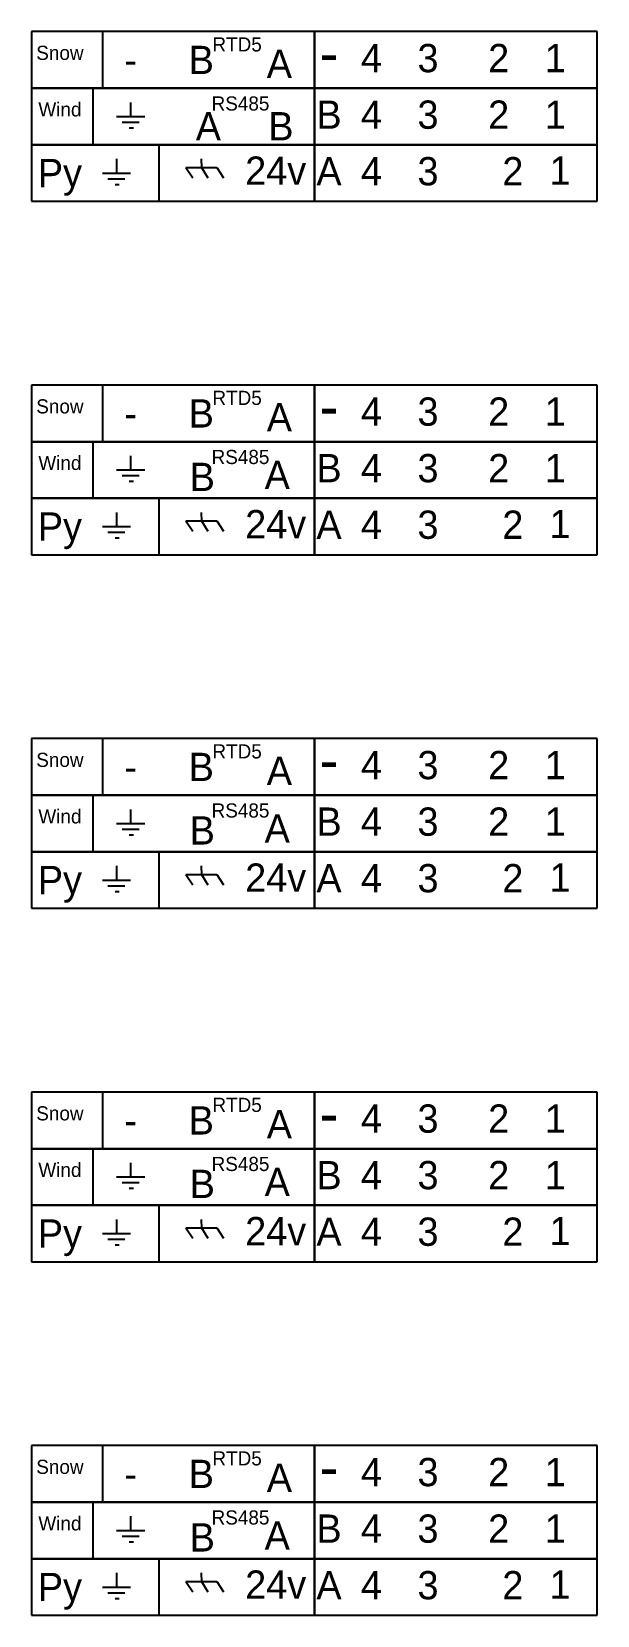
# Model space of a CAD drawing. Header units: millimetres. Extents: x 20 to 200, y 17 to 254.
# Drawn here: x 20.2 to 60.2, y 142.4 to 254.4 of the extents above; entities that cross this region are included whole.
import ezdxf

# ---------------------------------------------------------------- set-up
doc = ezdxf.new("R2010")
doc.units = ezdxf.units.MM
doc.layers.get('0').update_dxf_attribs({"color": 178, "lineweight": 25, "true_color": 0x000000})
doc.styles.add('textstyle115', font='')
doc.styles.add('textstyle116', font='')
doc.styles.add('textstyle117', font='')
doc.styles.add('textstyle118', font='')
doc.styles.add('textstyle121', font='')
doc.styles.add('textstyle145', font='')
doc.styles.add('textstyle146', font='')
doc.styles.add('textstyle147', font='')
doc.styles.add('textstyle148', font='')
doc.styles.add('textstyle151', font='')
doc.styles.add('textstyle175', font='')
doc.styles.add('textstyle176', font='')
doc.styles.add('textstyle177', font='')
doc.styles.add('textstyle178', font='')
doc.styles.add('textstyle181', font='')
doc.styles.add('textstyle205', font='')
doc.styles.add('textstyle206', font='')
doc.styles.add('textstyle207', font='')
doc.styles.add('textstyle208', font='')
doc.styles.add('textstyle211', font='')
doc.styles.add('textstyle235', font='')
doc.styles.add('textstyle236', font='')
doc.styles.add('textstyle237', font='')
doc.styles.add('textstyle238', font='')
doc.styles.add('textstyle241', font='')
doc.styles.add('textstyle25', font='')
doc.styles.add('textstyle26', font='')
doc.styles.add('textstyle265', font='')
doc.styles.add('textstyle266', font='')
doc.styles.add('textstyle267', font='')
doc.styles.add('textstyle268', font='')
doc.styles.add('textstyle27', font='')
doc.styles.add('textstyle271', font='')
doc.styles.add('textstyle28', font='')
doc.styles.add('textstyle295', font='')
doc.styles.add('textstyle296', font='')
doc.styles.add('textstyle297', font='')
doc.styles.add('textstyle298', font='')
doc.styles.add('textstyle30', font='')
doc.styles.add('textstyle301', font='')
doc.styles.add('textstyle325', font='')
doc.styles.add('textstyle326', font='')
doc.styles.add('textstyle327', font='')
doc.styles.add('textstyle328', font='')
doc.styles.add('textstyle331', font='')
doc.styles.add('textstyle355', font='')
doc.styles.add('textstyle356', font='')
doc.styles.add('textstyle357', font='')
doc.styles.add('textstyle358', font='')
doc.styles.add('textstyle361', font='')
doc.styles.add('textstyle379', font='')
doc.styles.add('textstyle380', font='')
doc.styles.add('textstyle381', font='')
doc.styles.add('textstyle382', font='')
doc.styles.add('textstyle385', font='')
doc.styles.add('textstyle405', font='')
doc.styles.add('textstyle406', font='')
doc.styles.add('textstyle407', font='')
doc.styles.add('textstyle408', font='')
doc.styles.add('textstyle411', font='')
doc.styles.add('textstyle435', font='')
doc.styles.add('textstyle436', font='')
doc.styles.add('textstyle437', font='')
doc.styles.add('textstyle438', font='')
doc.styles.add('textstyle441', font='')
doc.styles.add('textstyle465', font='')
doc.styles.add('textstyle466', font='')
doc.styles.add('textstyle467', font='')
doc.styles.add('textstyle468', font='')
doc.styles.add('textstyle471', font='')
doc.styles.add('textstyle495', font='')
doc.styles.add('textstyle496', font='')
doc.styles.add('textstyle497', font='')
doc.styles.add('textstyle498', font='')
doc.styles.add('textstyle501', font='')
doc.styles.add('textstyle525', font='')
doc.styles.add('textstyle526', font='')
doc.styles.add('textstyle527', font='')
doc.styles.add('textstyle528', font='')
doc.styles.add('textstyle531', font='')
doc.styles.add('textstyle55', font='')
doc.styles.add('textstyle555', font='')
doc.styles.add('textstyle556', font='')
doc.styles.add('textstyle557', font='')
doc.styles.add('textstyle558', font='')
doc.styles.add('textstyle56', font='')
doc.styles.add('textstyle561', font='')
doc.styles.add('textstyle57', font='')
doc.styles.add('textstyle58', font='')
doc.styles.add('textstyle585', font='')
doc.styles.add('textstyle586', font='')
doc.styles.add('textstyle587', font='')
doc.styles.add('textstyle588', font='')
doc.styles.add('textstyle591', font='')
doc.styles.add('textstyle60', font='')
doc.styles.add('textstyle615', font='')
doc.styles.add('textstyle616', font='')
doc.styles.add('textstyle617', font='')
doc.styles.add('textstyle618', font='')
doc.styles.add('textstyle621', font='')
doc.styles.add('textstyle645', font='')
doc.styles.add('textstyle646', font='')
doc.styles.add('textstyle647', font='')
doc.styles.add('textstyle648', font='')
doc.styles.add('textstyle651', font='')
doc.styles.add('textstyle675', font='')
doc.styles.add('textstyle676', font='')
doc.styles.add('textstyle677', font='')
doc.styles.add('textstyle678', font='')
doc.styles.add('textstyle681', font='')
doc.styles.add('textstyle705', font='')
doc.styles.add('textstyle706', font='')
doc.styles.add('textstyle707', font='')
doc.styles.add('textstyle708', font='')
doc.styles.add('textstyle711', font='')
doc.styles.add('textstyle735', font='')
doc.styles.add('textstyle736', font='')
doc.styles.add('textstyle737', font='')
doc.styles.add('textstyle738', font='')
doc.styles.add('textstyle741', font='')
doc.styles.add('textstyle765', font='')
doc.styles.add('textstyle766', font='')
doc.styles.add('textstyle767', font='')
doc.styles.add('textstyle768', font='')
doc.styles.add('textstyle771', font='')
doc.styles.add('textstyle85', font='')
doc.styles.add('textstyle86', font='')
doc.styles.add('textstyle87', font='')
doc.styles.add('textstyle88', font='')
doc.styles.add('textstyle91', font='')
doc.styles.get('textstyle115').set_extended_font_data('Myriad Pro')
doc.styles.get('textstyle116').set_extended_font_data('Myriad Pro')
doc.styles.get('textstyle117').set_extended_font_data('Myriad Pro')
doc.styles.get('textstyle118').set_extended_font_data('Myriad Pro')
doc.styles.get('textstyle121').set_extended_font_data('Myriad Pro')
doc.styles.get('textstyle145').set_extended_font_data('Myriad Pro')
doc.styles.get('textstyle146').set_extended_font_data('Myriad Pro')
doc.styles.get('textstyle147').set_extended_font_data('Myriad Pro')
doc.styles.get('textstyle148').set_extended_font_data('Myriad Pro')
doc.styles.get('textstyle151').set_extended_font_data('Myriad Pro')
doc.styles.get('textstyle175').set_extended_font_data('Myriad Pro')
doc.styles.get('textstyle176').set_extended_font_data('Myriad Pro')
doc.styles.get('textstyle177').set_extended_font_data('Myriad Pro')
doc.styles.get('textstyle178').set_extended_font_data('Myriad Pro')
doc.styles.get('textstyle181').set_extended_font_data('Myriad Pro')
doc.styles.get('textstyle205').set_extended_font_data('Myriad Pro')
doc.styles.get('textstyle206').set_extended_font_data('Myriad Pro')
doc.styles.get('textstyle207').set_extended_font_data('Myriad Pro')
doc.styles.get('textstyle208').set_extended_font_data('Myriad Pro')
doc.styles.get('textstyle211').set_extended_font_data('Myriad Pro')
doc.styles.get('textstyle235').set_extended_font_data('Myriad Pro')
doc.styles.get('textstyle236').set_extended_font_data('Myriad Pro')
doc.styles.get('textstyle237').set_extended_font_data('Myriad Pro')
doc.styles.get('textstyle238').set_extended_font_data('Myriad Pro')
doc.styles.get('textstyle241').set_extended_font_data('Myriad Pro')
doc.styles.get('textstyle25').set_extended_font_data('Myriad Pro')
doc.styles.get('textstyle26').set_extended_font_data('Myriad Pro')
doc.styles.get('textstyle265').set_extended_font_data('Myriad Pro')
doc.styles.get('textstyle266').set_extended_font_data('Myriad Pro')
doc.styles.get('textstyle267').set_extended_font_data('Myriad Pro')
doc.styles.get('textstyle268').set_extended_font_data('Myriad Pro')
doc.styles.get('textstyle27').set_extended_font_data('Myriad Pro')
doc.styles.get('textstyle271').set_extended_font_data('Myriad Pro')
doc.styles.get('textstyle28').set_extended_font_data('Myriad Pro')
doc.styles.get('textstyle295').set_extended_font_data('Myriad Pro')
doc.styles.get('textstyle296').set_extended_font_data('Myriad Pro')
doc.styles.get('textstyle297').set_extended_font_data('Myriad Pro')
doc.styles.get('textstyle298').set_extended_font_data('Myriad Pro')
doc.styles.get('textstyle30').set_extended_font_data('Myriad Pro')
doc.styles.get('textstyle301').set_extended_font_data('Myriad Pro')
doc.styles.get('textstyle325').set_extended_font_data('Myriad Pro')
doc.styles.get('textstyle326').set_extended_font_data('Myriad Pro')
doc.styles.get('textstyle327').set_extended_font_data('Myriad Pro')
doc.styles.get('textstyle328').set_extended_font_data('Myriad Pro')
doc.styles.get('textstyle331').set_extended_font_data('Myriad Pro')
doc.styles.get('textstyle355').set_extended_font_data('Myriad Pro')
doc.styles.get('textstyle356').set_extended_font_data('Myriad Pro')
doc.styles.get('textstyle357').set_extended_font_data('Myriad Pro')
doc.styles.get('textstyle358').set_extended_font_data('Myriad Pro')
doc.styles.get('textstyle361').set_extended_font_data('Myriad Pro')
doc.styles.get('textstyle379').set_extended_font_data('Myriad Pro')
doc.styles.get('textstyle380').set_extended_font_data('Myriad Pro')
doc.styles.get('textstyle381').set_extended_font_data('Myriad Pro')
doc.styles.get('textstyle382').set_extended_font_data('Myriad Pro')
doc.styles.get('textstyle385').set_extended_font_data('Myriad Pro')
doc.styles.get('textstyle405').set_extended_font_data('Myriad Pro')
doc.styles.get('textstyle406').set_extended_font_data('Myriad Pro')
doc.styles.get('textstyle407').set_extended_font_data('Myriad Pro')
doc.styles.get('textstyle408').set_extended_font_data('Myriad Pro')
doc.styles.get('textstyle411').set_extended_font_data('Myriad Pro')
doc.styles.get('textstyle435').set_extended_font_data('Myriad Pro')
doc.styles.get('textstyle436').set_extended_font_data('Myriad Pro')
doc.styles.get('textstyle437').set_extended_font_data('Myriad Pro')
doc.styles.get('textstyle438').set_extended_font_data('Myriad Pro')
doc.styles.get('textstyle441').set_extended_font_data('Myriad Pro')
doc.styles.get('textstyle465').set_extended_font_data('Myriad Pro')
doc.styles.get('textstyle466').set_extended_font_data('Myriad Pro')
doc.styles.get('textstyle467').set_extended_font_data('Myriad Pro')
doc.styles.get('textstyle468').set_extended_font_data('Myriad Pro')
doc.styles.get('textstyle471').set_extended_font_data('Myriad Pro')
doc.styles.get('textstyle495').set_extended_font_data('Myriad Pro')
doc.styles.get('textstyle496').set_extended_font_data('Myriad Pro')
doc.styles.get('textstyle497').set_extended_font_data('Myriad Pro')
doc.styles.get('textstyle498').set_extended_font_data('Myriad Pro')
doc.styles.get('textstyle501').set_extended_font_data('Myriad Pro')
doc.styles.get('textstyle525').set_extended_font_data('Myriad Pro')
doc.styles.get('textstyle526').set_extended_font_data('Myriad Pro')
doc.styles.get('textstyle527').set_extended_font_data('Myriad Pro')
doc.styles.get('textstyle528').set_extended_font_data('Myriad Pro')
doc.styles.get('textstyle531').set_extended_font_data('Myriad Pro')
doc.styles.get('textstyle55').set_extended_font_data('Myriad Pro')
doc.styles.get('textstyle555').set_extended_font_data('Myriad Pro')
doc.styles.get('textstyle556').set_extended_font_data('Myriad Pro')
doc.styles.get('textstyle557').set_extended_font_data('Myriad Pro')
doc.styles.get('textstyle558').set_extended_font_data('Myriad Pro')
doc.styles.get('textstyle56').set_extended_font_data('Myriad Pro')
doc.styles.get('textstyle561').set_extended_font_data('Myriad Pro')
doc.styles.get('textstyle57').set_extended_font_data('Myriad Pro')
doc.styles.get('textstyle58').set_extended_font_data('Myriad Pro')
doc.styles.get('textstyle585').set_extended_font_data('Myriad Pro')
doc.styles.get('textstyle586').set_extended_font_data('Myriad Pro')
doc.styles.get('textstyle587').set_extended_font_data('Myriad Pro')
doc.styles.get('textstyle588').set_extended_font_data('Myriad Pro')
doc.styles.get('textstyle591').set_extended_font_data('Myriad Pro')
doc.styles.get('textstyle60').set_extended_font_data('Myriad Pro')
doc.styles.get('textstyle615').set_extended_font_data('Myriad Pro')
doc.styles.get('textstyle616').set_extended_font_data('Myriad Pro')
doc.styles.get('textstyle617').set_extended_font_data('Myriad Pro')
doc.styles.get('textstyle618').set_extended_font_data('Myriad Pro')
doc.styles.get('textstyle621').set_extended_font_data('Myriad Pro')
doc.styles.get('textstyle645').set_extended_font_data('Myriad Pro')
doc.styles.get('textstyle646').set_extended_font_data('Myriad Pro')
doc.styles.get('textstyle647').set_extended_font_data('Myriad Pro')
doc.styles.get('textstyle648').set_extended_font_data('Myriad Pro')
doc.styles.get('textstyle651').set_extended_font_data('Myriad Pro')
doc.styles.get('textstyle675').set_extended_font_data('Myriad Pro')
doc.styles.get('textstyle676').set_extended_font_data('Myriad Pro')
doc.styles.get('textstyle677').set_extended_font_data('Myriad Pro')
doc.styles.get('textstyle678').set_extended_font_data('Myriad Pro')
doc.styles.get('textstyle681').set_extended_font_data('Myriad Pro')
doc.styles.get('textstyle705').set_extended_font_data('Myriad Pro')
doc.styles.get('textstyle706').set_extended_font_data('Myriad Pro')
doc.styles.get('textstyle707').set_extended_font_data('Myriad Pro')
doc.styles.get('textstyle708').set_extended_font_data('Myriad Pro')
doc.styles.get('textstyle711').set_extended_font_data('Myriad Pro')
doc.styles.get('textstyle735').set_extended_font_data('Myriad Pro')
doc.styles.get('textstyle736').set_extended_font_data('Myriad Pro')
doc.styles.get('textstyle737').set_extended_font_data('Myriad Pro')
doc.styles.get('textstyle738').set_extended_font_data('Myriad Pro')
doc.styles.get('textstyle741').set_extended_font_data('Myriad Pro')
doc.styles.get('textstyle765').set_extended_font_data('Myriad Pro')
doc.styles.get('textstyle766').set_extended_font_data('Myriad Pro')
doc.styles.get('textstyle767').set_extended_font_data('Myriad Pro')
doc.styles.get('textstyle768').set_extended_font_data('Myriad Pro')
doc.styles.get('textstyle771').set_extended_font_data('Myriad Pro')
doc.styles.get('textstyle85').set_extended_font_data('Myriad Pro')
doc.styles.get('textstyle86').set_extended_font_data('Myriad Pro')
doc.styles.get('textstyle87').set_extended_font_data('Myriad Pro')
doc.styles.get('textstyle88').set_extended_font_data('Myriad Pro')
doc.styles.get('textstyle91').set_extended_font_data('Myriad Pro')

msp = doc.modelspace()

# ---------------------------------------------------------------- linework, layer by layer
for p, q in [((40.23, 254.37), (20.23, 254.37)), ((20.23, 254.37), (20.23, 250.37)), ((25.23, 254.37), (25.23, 250.37)), ((40.23, 250.37), (40.23, 254.37)), ((60.23, 254.37), (40.23, 254.37)), ((40.23, 254.37), (40.23, 250.37)), ((60.23, 250.37), (60.23, 254.37)), ((20.23, 250.37), (40.23, 250.37)), ((40.23, 250.37), (20.23, 250.37)), ((20.23, 250.37), (20.23, 246.37)), ((24.55, 250.4), (24.55, 246.37)), ((40.23, 250.37), (60.23, 250.37)), ((40.23, 246.37), (40.23, 250.37)), ((60.23, 250.37), (40.23, 250.37)), ((40.23, 250.37), (40.23, 246.37)), ((60.23, 246.37), (60.23, 250.37)), ((27.23, 249.37), (27.23, 248.37)), ((26.23, 248.37), (28.23, 248.37)), ((26.63, 247.97), (27.83, 247.97)), ((27.13, 247.57), (27.43, 247.57)), ((20.23, 246.37), (40.23, 246.37)), ((40.23, 246.37), (20.23, 246.37)), ((20.23, 246.37), (20.23, 242.37)), ((26.23, 245.37), (26.23, 244.37)), ((29.23, 246.37), (29.23, 242.37)), ((32.23, 245.37), (32.25, 244.74)), ((40.23, 246.37), (60.23, 246.37)), ((40.23, 242.37), (40.23, 246.37)), ((60.23, 246.37), (40.23, 246.37)), ((40.23, 246.37), (40.23, 242.37)), ((60.23, 242.37), (60.23, 246.37)), ((25.23, 244.37), (27.23, 244.37)), ((31.13, 244.77), (33.33, 244.77)), ((31.13, 244.77), (31.63, 244.04)), ((32.24, 244.77), (32.69, 244.04)), ((33.33, 244.77), (33.81, 244.04)), ((25.63, 243.97), (26.83, 243.97)), ((26.13, 243.57), (26.43, 243.57)), ((20.23, 242.37), (40.23, 242.37)), ((40.23, 242.37), (60.23, 242.37)), ((40.23, 229.37), (20.23, 229.37)), ((20.23, 229.37), (20.23, 225.37)), ((25.23, 229.37), (25.23, 225.37)), ((40.23, 225.37), (40.23, 229.37)), ((60.23, 229.37), (40.23, 229.37)), ((40.23, 229.37), (40.23, 225.37)), ((60.23, 225.37), (60.23, 229.37)), ((20.23, 225.37), (40.23, 225.37)), ((40.23, 225.37), (20.23, 225.37)), ((20.23, 225.37), (20.23, 221.37)), ((24.55, 225.4), (24.55, 221.37)), ((40.23, 225.37), (60.23, 225.37)), ((40.23, 221.37), (40.23, 225.37)), ((60.23, 225.37), (40.23, 225.37)), ((40.23, 225.37), (40.23, 221.37)), ((60.23, 221.37), (60.23, 225.37)), ((27.23, 224.37), (27.23, 223.37)), ((26.23, 223.37), (28.23, 223.37)), ((26.63, 222.97), (27.83, 222.97)), ((27.13, 222.57), (27.43, 222.57)), ((20.23, 221.37), (40.23, 221.37)), ((40.23, 221.37), (20.23, 221.37)), ((20.23, 221.37), (20.23, 217.37)), ((29.23, 221.37), (29.23, 217.37)), ((40.23, 221.37), (60.23, 221.37)), ((40.23, 217.37), (40.23, 221.37)), ((60.23, 221.37), (40.23, 221.37)), ((40.23, 221.37), (40.23, 217.37)), ((60.23, 217.37), (60.23, 221.37)), ((26.23, 220.37), (26.23, 219.37)), ((31.13, 219.77), (33.33, 219.77)), ((31.13, 219.77), (31.63, 219.04)), ((32.23, 220.37), (32.25, 219.74)), ((32.24, 219.77), (32.69, 219.04)), ((33.33, 219.77), (33.81, 219.04)), ((25.23, 219.37), (27.23, 219.37)), ((25.63, 218.97), (26.83, 218.97)), ((26.13, 218.57), (26.43, 218.57)), ((20.23, 217.37), (40.23, 217.37)), ((40.23, 217.37), (60.23, 217.37)), ((40.23, 204.37), (20.23, 204.37)), ((20.23, 204.37), (20.23, 200.37)), ((25.23, 204.37), (25.23, 200.37)), ((40.23, 200.37), (40.23, 204.37)), ((60.23, 204.37), (40.23, 204.37)), ((40.23, 204.37), (40.23, 200.37)), ((60.23, 200.37), (60.23, 204.37)), ((20.23, 200.37), (40.23, 200.37)), ((40.23, 200.37), (20.23, 200.37)), ((20.23, 200.37), (20.23, 196.37)), ((24.55, 200.4), (24.55, 196.37)), ((27.23, 199.37), (27.23, 198.37)), ((40.23, 200.37), (60.23, 200.37)), ((40.23, 196.37), (40.23, 200.37)), ((60.23, 200.37), (40.23, 200.37)), ((40.23, 200.37), (40.23, 196.37)), ((60.23, 196.37), (60.23, 200.37)), ((26.23, 198.37), (28.23, 198.37)), ((26.63, 197.97), (27.83, 197.97)), ((27.13, 197.57), (27.43, 197.57)), ((20.23, 196.37), (40.23, 196.37)), ((40.23, 196.37), (20.23, 196.37)), ((20.23, 196.37), (20.23, 192.37)), ((29.23, 196.37), (29.23, 192.37)), ((40.23, 196.37), (60.23, 196.37)), ((40.23, 192.37), (40.23, 196.37)), ((60.23, 196.37), (40.23, 196.37)), ((40.23, 196.37), (40.23, 192.37)), ((60.23, 192.37), (60.23, 196.37)), ((26.23, 195.37), (26.23, 194.37)), ((32.23, 195.37), (32.25, 194.74)), ((25.23, 194.37), (27.23, 194.37)), ((25.63, 193.97), (26.83, 193.97)), ((31.13, 194.77), (33.33, 194.77)), ((31.13, 194.77), (31.63, 194.04)), ((32.24, 194.77), (32.69, 194.04)), ((33.33, 194.77), (33.81, 194.04)), ((26.13, 193.57), (26.43, 193.57)), ((20.23, 192.37), (40.23, 192.37)), ((40.23, 192.37), (60.23, 192.37)), ((40.23, 179.37), (20.23, 179.37)), ((20.23, 179.37), (20.23, 175.37)), ((25.23, 179.37), (25.23, 175.37)), ((40.23, 175.37), (40.23, 179.37)), ((60.23, 179.37), (40.23, 179.37)), ((40.23, 179.37), (40.23, 175.37)), ((60.23, 175.37), (60.23, 179.37)), ((20.23, 175.37), (40.23, 175.37)), ((40.23, 175.37), (20.23, 175.37)), ((20.23, 175.37), (20.23, 171.37)), ((24.55, 175.4), (24.55, 171.37)), ((40.23, 175.37), (60.23, 175.37)), ((40.23, 171.37), (40.23, 175.37)), ((60.23, 175.37), (40.23, 175.37)), ((40.23, 175.37), (40.23, 171.37)), ((60.23, 171.37), (60.23, 175.37)), ((27.23, 174.37), (27.23, 173.37)), ((26.23, 173.37), (28.23, 173.37)), ((26.63, 172.97), (27.83, 172.97)), ((27.13, 172.57), (27.43, 172.57)), ((20.23, 171.37), (40.23, 171.37)), ((40.23, 171.37), (20.23, 171.37)), ((20.23, 171.37), (20.23, 167.37)), ((29.23, 171.37), (29.23, 167.37)), ((40.23, 171.37), (60.23, 171.37)), ((40.23, 167.37), (40.23, 171.37)), ((60.23, 171.37), (40.23, 171.37)), ((40.23, 171.37), (40.23, 167.37)), ((60.23, 167.37), (60.23, 171.37)), ((26.23, 170.37), (26.23, 169.37)), ((32.23, 170.37), (32.25, 169.74)), ((25.23, 169.37), (27.23, 169.37)), ((31.13, 169.77), (33.33, 169.77)), ((31.13, 169.77), (31.63, 169.04)), ((32.24, 169.77), (32.69, 169.04)), ((33.33, 169.77), (33.81, 169.04)), ((25.63, 168.97), (26.83, 168.97)), ((26.13, 168.57), (26.43, 168.57)), ((20.23, 167.37), (40.23, 167.37)), ((40.23, 167.37), (60.23, 167.37)), ((40.23, 154.37), (20.23, 154.37)), ((20.23, 154.37), (20.23, 150.37)), ((25.23, 154.37), (25.23, 150.37)), ((40.23, 150.37), (40.23, 154.37)), ((60.23, 154.37), (40.23, 154.37)), ((40.23, 154.37), (40.23, 150.37)), ((60.23, 150.37), (60.23, 154.37)), ((20.23, 150.37), (40.23, 150.37)), ((40.23, 150.37), (20.23, 150.37)), ((20.23, 150.37), (20.23, 146.37)), ((24.55, 150.4), (24.55, 146.37)), ((40.23, 150.37), (60.23, 150.37)), ((40.23, 146.37), (40.23, 150.37)), ((60.23, 150.37), (40.23, 150.37)), ((40.23, 150.37), (40.23, 146.37)), ((60.23, 146.37), (60.23, 150.37)), ((27.23, 149.37), (27.23, 148.37)), ((26.23, 148.37), (28.23, 148.37)), ((26.63, 147.97), (27.83, 147.97)), ((27.13, 147.57), (27.43, 147.57)), ((20.23, 146.37), (40.23, 146.37)), ((40.23, 146.37), (20.23, 146.37)), ((20.23, 146.37), (20.23, 142.37)), ((29.23, 146.37), (29.23, 142.37)), ((40.23, 146.37), (60.23, 146.37)), ((40.23, 142.37), (40.23, 146.37)), ((60.23, 146.37), (40.23, 146.37)), ((40.23, 146.37), (40.23, 142.37)), ((60.23, 142.37), (60.23, 146.37)), ((26.23, 145.37), (26.23, 144.37)), ((31.13, 144.77), (33.33, 144.77)), ((31.13, 144.77), (31.63, 144.04)), ((32.23, 145.37), (32.25, 144.74)), ((32.24, 144.77), (32.69, 144.04)), ((33.33, 144.77), (33.81, 144.04)), ((25.23, 144.37), (27.23, 144.37)), ((25.63, 143.97), (26.83, 143.97)), ((26.13, 143.57), (26.43, 143.57)), ((20.23, 142.37), (40.23, 142.37)), ((40.23, 142.37), (60.23, 142.37))]:
    msp.add_line(p, q)

# ---------------------------------------------------------------- texts
at = {"attachment_point": 2}
for s, insert, char_height, style in [('Snow\\P', (22.23, 253.37), 1, 'textstyle207'), ('B', (32.23, 253.37), 2, 'textstyle297'), ('RTD5\\P', (34.76, 253.97), 1, 'textstyle237'), ('4', (44.26, 253.5), 2, 'textstyle707'), ('3', (48.26, 253.5), 2, 'textstyle617'), ('2', (53.26, 253.5), 2, 'textstyle527'), ('1', (57.26, 253.5), 2, 'textstyle437'), ('-', (27.23, 253.37), 2, 'textstyle267'), ('A', (37.75, 253.1), 2, 'textstyle327'), ('-', (41.26, 254.37), 3, 'textstyle407'), ('RS485\\P', (35, 249.79), 1, 'textstyle147'), ('Wind\\P', (22.23, 249.37), 1, 'textstyle177'), ('A\\P', (32.73, 248.68), 2, 'textstyle117'), ('B\\P\\P', (37.86, 248.68), 2, 'textstyle87'), ('B', (41.26, 249.5), 2, 'textstyle381'), ('4', (44.26, 249.5), 2, 'textstyle737'), ('3', (48.26, 249.5), 2, 'textstyle647'), ('2', (53.26, 249.5), 2, 'textstyle557'), ('1', (57.26, 249.5), 2, 'textstyle467'), ('Py \\P', (22.23, 245.37), 2, 'textstyle27'), ('24v\\P', (37.49, 245.54), 2, 'textstyle57'), ('A', (41.26, 245.5), 2, 'textstyle357'), ('4', (44.26, 245.5), 2, 'textstyle767'), ('3', (48.26, 245.5), 2, 'textstyle677'), ('2', (54.26, 245.5), 2, 'textstyle587'), ('1', (57.6, 245.55), 2, 'textstyle497'), ('RTD5\\P', (34.76, 228.97), 1, 'textstyle238'), ('4', (44.26, 228.5), 2, 'textstyle708'), ('3', (48.26, 228.5), 2, 'textstyle618'), ('2', (53.26, 228.5), 2, 'textstyle528'), ('1', (57.26, 228.5), 2, 'textstyle438'), ('Snow\\P', (22.23, 228.37), 1, 'textstyle208'), ('B', (32.23, 228.37), 2, 'textstyle298'), ('A', (37.75, 228.1), 2, 'textstyle328'), ('-', (41.26, 229.37), 3, 'textstyle408'), ('-', (27.23, 228.37), 2, 'textstyle268'), ('Wind\\P', (22.23, 224.37), 1, 'textstyle178'), ('RS485\\P', (35, 224.79), 1, 'textstyle148'), ('A\\P', (37.6, 224.02), 2, 'textstyle118'), ('B', (41.26, 224.5), 2, 'textstyle382'), ('4', (44.26, 224.5), 2, 'textstyle738'), ('3', (48.26, 224.5), 2, 'textstyle648'), ('2', (53.26, 224.5), 2, 'textstyle558'), ('1', (57.26, 224.5), 2, 'textstyle468'), ('B\\P\\P', (32.3, 223.88), 2, 'textstyle88'), ('Py \\P', (22.23, 220.37), 2, 'textstyle28'), ('24v\\P', (37.49, 220.54), 2, 'textstyle58'), ('A', (41.26, 220.5), 2, 'textstyle358'), ('4', (44.26, 220.5), 2, 'textstyle768'), ('3', (48.26, 220.5), 2, 'textstyle678'), ('2', (54.26, 220.5), 2, 'textstyle588'), ('1', (57.6, 220.55), 2, 'textstyle498'), ('RTD5\\P', (34.76, 203.97), 1, 'textstyle235'), ('Snow\\P', (22.23, 203.37), 1, 'textstyle205'), ('B', (32.23, 203.37), 2, 'textstyle295'), ('A', (37.75, 203.1), 2, 'textstyle325'), ('4', (44.26, 203.5), 2, 'textstyle705'), ('3', (48.26, 203.5), 2, 'textstyle615'), ('2', (53.26, 203.5), 2, 'textstyle525'), ('1', (57.26, 203.5), 2, 'textstyle435'), ('-', (27.23, 203.37), 2, 'textstyle265'), ('-', (41.26, 204.37), 3, 'textstyle405'), ('Wind\\P', (22.23, 199.37), 1, 'textstyle175'), ('RS485\\P', (35, 199.79), 1, 'textstyle145'), ('B', (41.26, 199.5), 2, 'textstyle379'), ('4', (44.26, 199.5), 2, 'textstyle735'), ('3', (48.26, 199.5), 2, 'textstyle645'), ('2', (53.26, 199.5), 2, 'textstyle555'), ('1', (57.26, 199.5), 2, 'textstyle465'), ('B\\P\\P', (32.3, 198.88), 2, 'textstyle85'), ('A\\P', (37.6, 199.02), 2, 'textstyle115'), ('Py \\P', (22.23, 195.37), 2, 'textstyle25'), ('24v\\P', (37.49, 195.54), 2, 'textstyle55'), ('A', (41.26, 195.5), 2, 'textstyle355'), ('4', (44.26, 195.5), 2, 'textstyle765'), ('3', (48.26, 195.5), 2, 'textstyle675'), ('2', (54.26, 195.5), 2, 'textstyle585'), ('1', (57.6, 195.55), 2, 'textstyle495'), ('Snow\\P', (22.23, 178.37), 1, 'textstyle206'), ('B', (32.23, 178.37), 2, 'textstyle296'), ('RTD5\\P', (34.76, 178.97), 1, 'textstyle236'), ('A', (37.75, 178.1), 2, 'textstyle326'), ('4', (44.26, 178.5), 2, 'textstyle706'), ('3', (48.26, 178.5), 2, 'textstyle616'), ('2', (53.26, 178.5), 2, 'textstyle526'), ('1', (57.26, 178.5), 2, 'textstyle436'), ('-', (27.23, 178.37), 2, 'textstyle266'), ('-', (41.26, 179.37), 3, 'textstyle406'), ('RS485\\P', (35, 174.79), 1, 'textstyle146'), ('Wind\\P', (22.23, 174.37), 1, 'textstyle176'), ('B\\P\\P', (32.3, 173.88), 2, 'textstyle86'), ('A\\P', (37.6, 174.02), 2, 'textstyle116'), ('B', (41.26, 174.5), 2, 'textstyle380'), ('4', (44.26, 174.5), 2, 'textstyle736'), ('3', (48.26, 174.5), 2, 'textstyle646'), ('2', (53.26, 174.5), 2, 'textstyle556'), ('1', (57.26, 174.5), 2, 'textstyle466'), ('Py \\P', (22.23, 170.37), 2, 'textstyle26'), ('24v\\P', (37.49, 170.54), 2, 'textstyle56'), ('A', (41.26, 170.5), 2, 'textstyle356'), ('4', (44.26, 170.5), 2, 'textstyle766'), ('3', (48.26, 170.5), 2, 'textstyle676'), ('2', (54.26, 170.5), 2, 'textstyle586'), ('1', (57.6, 170.55), 2, 'textstyle496'), ('RTD5\\P', (34.76, 153.97), 1, 'textstyle241'), ('4', (44.26, 153.5), 2, 'textstyle711'), ('3', (48.26, 153.5), 2, 'textstyle621'), ('2', (53.26, 153.5), 2, 'textstyle531'), ('1', (57.26, 153.5), 2, 'textstyle441'), ('Snow\\P', (22.23, 153.37), 1, 'textstyle211'), ('B', (32.23, 153.37), 2, 'textstyle301'), ('A', (37.75, 153.1), 2, 'textstyle331'), ('-', (41.26, 154.37), 3, 'textstyle411'), ('-', (27.23, 153.37), 2, 'textstyle271'), ('Wind\\P', (22.23, 149.37), 1, 'textstyle181'), ('RS485\\P', (35, 149.79), 1, 'textstyle151'), ('A\\P', (37.6, 149.02), 2, 'textstyle121'), ('B', (41.26, 149.5), 2, 'textstyle385'), ('4', (44.26, 149.5), 2, 'textstyle741'), ('3', (48.26, 149.5), 2, 'textstyle651'), ('2', (53.26, 149.5), 2, 'textstyle561'), ('1', (57.26, 149.5), 2, 'textstyle471'), ('B\\P\\P', (32.3, 148.88), 2, 'textstyle91'), ('Py \\P', (22.23, 145.37), 2, 'textstyle30'), ('24v\\P', (37.49, 145.54), 2, 'textstyle60'), ('A', (41.26, 145.5), 2, 'textstyle361'), ('4', (44.26, 145.5), 2, 'textstyle771'), ('3', (48.26, 145.5), 2, 'textstyle681'), ('2', (54.26, 145.5), 2, 'textstyle591'), ('1', (57.6, 145.55), 2, 'textstyle501')]:
    msp.add_mtext(s, dxfattribs=dict(at, insert=insert, char_height=char_height, style=style))

doc.saveas('drawing.dxf')
